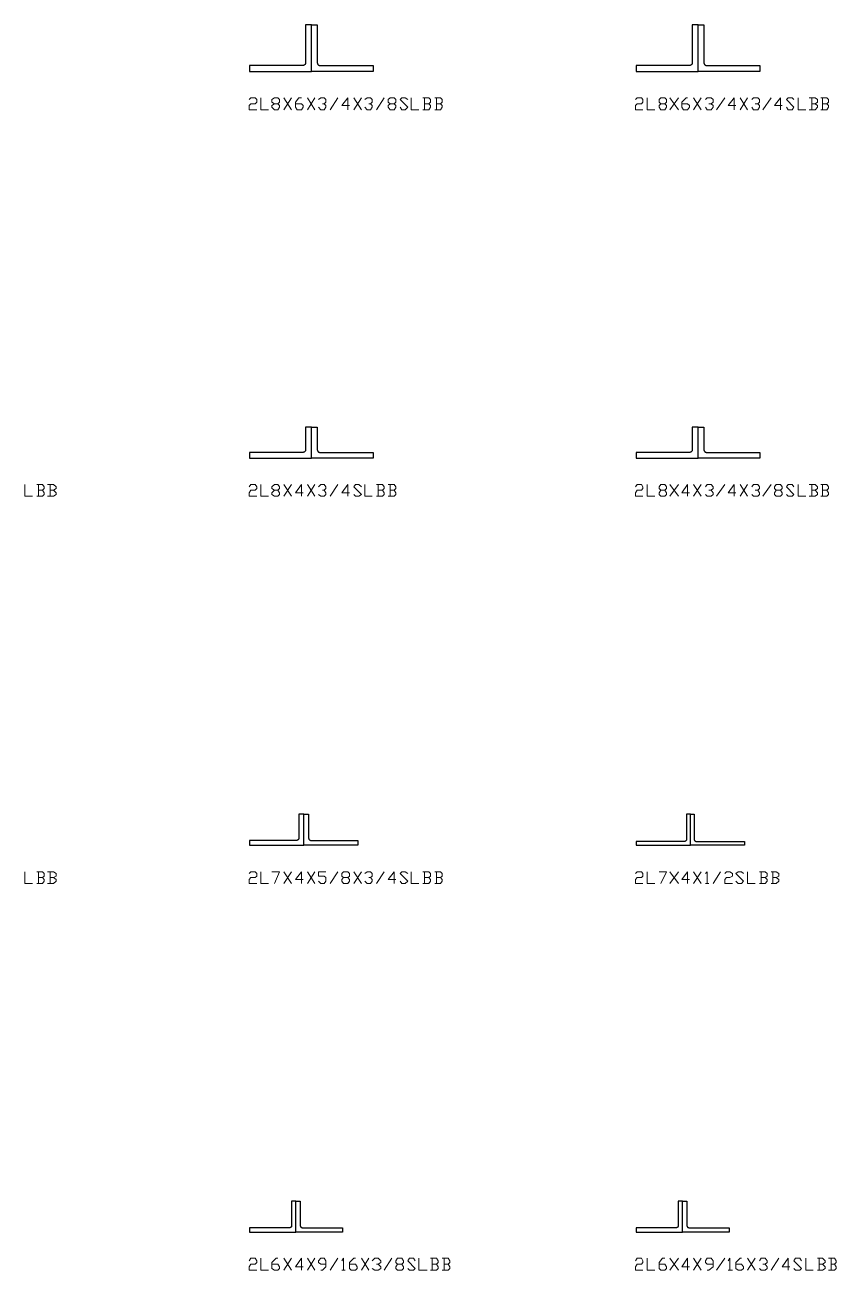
# Model space of a CAD drawing. Header units: inches. Extents: x 0 to 985, y -1555 to 12.
# Drawn here: x 870.9 to 975.8, y -1154.9 to -994 of the extents above; entities that cross this region are included whole.
import ezdxf

# ---------------------------------------------------------------- set-up
doc = ezdxf.new("R2010")
doc.units = ezdxf.units.IN
doc.header["$MEASUREMENT"] = 0
doc.layers.add('AISC_STEEL', color=7, linetype='Continuous')

msp = doc.modelspace()

# ---------------------------------------------------------------- linework, layer by layer
at = {"color": 3, "lineweight": 0}
for points in [[(899.95, -1003.65), (900.17, -1003.43), (900.71, -1003.43), (900.93, -1003.65), (900.93, -1003.98), (900.71, -1004.19), (900.17, -1004.19), (899.95, -1004.41), (899.95, -1004.96), (900.93, -1004.96)], [(901.47, -1003.43), (901.47, -1004.96), (902.46, -1004.96)], [(903.66, -1004.19), (903.87, -1004.41), (903.87, -1004.63), (903.66, -1004.96), (903.22, -1004.96), (902.89, -1004.63), (902.89, -1004.41), (903.22, -1004.19), (903.66, -1004.19), (903.87, -1003.98), (903.87, -1003.65), (903.66, -1003.43), (903.22, -1003.43), (902.89, -1003.65), (902.89, -1003.98), (903.22, -1004.19)], [(904.42, -1004.96), (905.4, -1003.43)], [(904.42, -1003.43), (905.4, -1004.96)], [(905.95, -1004.19), (906.71, -1004.19), (906.93, -1004.41), (906.93, -1004.63), (906.71, -1004.96), (906.16, -1004.96), (905.95, -1004.63), (905.95, -1003.98), (906.38, -1003.43), (906.71, -1003.43)], [(907.47, -1004.96), (908.45, -1003.43)], [(907.47, -1003.43), (908.45, -1004.96)], [(908.89, -1003.65), (909.22, -1003.43), (909.65, -1003.43), (909.87, -1003.65), (909.87, -1003.98), (909.65, -1004.19), (909.44, -1004.19)], [(910.42, -1004.96), (911.4, -1003.43)], [(912.92, -1004.41), (911.94, -1004.41), (912.71, -1003.43), (912.71, -1004.96)], [(913.47, -1004.96), (914.45, -1003.43)], [(913.47, -1003.43), (914.45, -1004.96)], [(914.89, -1003.65), (915.22, -1003.43), (915.65, -1003.43), (915.87, -1003.65), (915.87, -1003.98), (915.65, -1004.19), (915.43, -1004.19)], [(916.41, -1004.96), (917.4, -1003.43)], [(918.7, -1004.19), (918.92, -1004.41), (918.92, -1004.63), (918.7, -1004.96), (918.16, -1004.96), (917.94, -1004.63), (917.94, -1004.41), (918.16, -1004.19), (918.7, -1004.19), (918.92, -1003.98), (918.92, -1003.65), (918.7, -1003.43), (918.16, -1003.43), (917.94, -1003.65), (917.94, -1003.98), (918.16, -1004.19)], [(919.47, -1004.63), (919.69, -1004.96), (920.12, -1004.96), (920.45, -1004.63), (919.47, -1003.65), (919.69, -1003.43), (920.12, -1003.43), (920.45, -1003.65)], [(920.89, -1003.43), (920.89, -1004.96), (921.87, -1004.96)], [(923.18, -1004.19), (923.39, -1003.98), (923.39, -1003.65), (923.18, -1003.43), (922.41, -1003.43)], [(922.63, -1003.43), (922.63, -1004.96)], [(924.7, -1004.19), (924.92, -1003.98), (924.92, -1003.65), (924.7, -1003.43), (923.94, -1003.43)], [(924.16, -1003.43), (924.16, -1004.96)], [(949.89, -1003.65), (950.11, -1003.43), (950.66, -1003.43), (950.87, -1003.65), (950.87, -1003.98), (950.66, -1004.19), (950.11, -1004.19), (949.89, -1004.41), (949.89, -1004.96), (950.87, -1004.96)], [(951.42, -1003.43), (951.42, -1004.96), (952.4, -1004.96)], [(953.71, -1004.19), (953.93, -1004.41), (953.93, -1004.63), (953.71, -1004.96), (953.16, -1004.96), (952.95, -1004.63), (952.95, -1004.41), (953.16, -1004.19), (953.71, -1004.19), (953.93, -1003.98), (953.93, -1003.65), (953.71, -1003.43), (953.16, -1003.43), (952.95, -1003.65), (952.95, -1003.98), (953.16, -1004.19)], [(954.36, -1004.96), (955.45, -1003.43)], [(954.36, -1003.43), (955.45, -1004.96)], [(955.89, -1004.19), (956.65, -1004.19), (956.87, -1004.41), (956.87, -1004.63), (956.65, -1004.96), (956.11, -1004.96), (955.89, -1004.63), (955.89, -1003.98), (956.44, -1003.43), (956.65, -1003.43)], [(957.42, -1004.96), (958.4, -1003.43)], [(957.42, -1003.43), (958.4, -1004.96)], [(958.94, -1003.65), (959.16, -1003.43), (959.71, -1003.43), (959.93, -1003.65), (959.93, -1003.98), (959.71, -1004.19), (959.38, -1004.19)], [(960.36, -1004.96), (961.45, -1003.43)], [(962.87, -1004.41), (961.89, -1004.41), (962.65, -1003.43), (962.65, -1004.96)], [(963.42, -1004.96), (964.4, -1003.43)], [(963.42, -1003.43), (964.4, -1004.96)], [(964.94, -1003.65), (965.16, -1003.43), (965.71, -1003.43), (965.92, -1003.65), (965.92, -1003.98), (965.71, -1004.19), (965.38, -1004.19)], [(966.36, -1004.96), (967.45, -1003.43)], [(968.87, -1004.41), (967.89, -1004.41), (968.65, -1003.43), (968.65, -1004.96)], [(969.41, -1004.63), (969.63, -1004.96), (970.18, -1004.96), (970.4, -1004.63), (969.41, -1003.65), (969.63, -1003.43), (970.18, -1003.43), (970.4, -1003.65)], [(970.94, -1003.43), (970.94, -1004.96), (971.92, -1004.96)], [(973.12, -1004.19), (973.45, -1003.98), (973.45, -1003.65), (973.12, -1003.43), (972.36, -1003.43)], [(972.69, -1003.43), (972.69, -1004.96)], [(974.65, -1004.19), (974.87, -1003.98), (974.87, -1003.65), (974.65, -1003.43), (973.88, -1003.43)], [(974.1, -1003.43), (974.1, -1004.96)], [(909.65, -1004.19), (909.87, -1004.41), (909.87, -1004.63), (909.65, -1004.96), (909.22, -1004.96), (908.89, -1004.63)], [(915.65, -1004.19), (915.87, -1004.41), (915.87, -1004.63), (915.65, -1004.96), (915.22, -1004.96), (914.89, -1004.63)], [(922.41, -1004.96), (923.18, -1004.96), (923.39, -1004.63), (923.39, -1004.41), (923.18, -1004.19), (922.63, -1004.19)], [(923.94, -1004.96), (924.7, -1004.96), (924.92, -1004.63), (924.92, -1004.41), (924.7, -1004.19), (924.16, -1004.19)], [(959.71, -1004.19), (959.93, -1004.41), (959.93, -1004.63), (959.71, -1004.96), (959.16, -1004.96), (958.94, -1004.63)], [(965.71, -1004.19), (965.92, -1004.41), (965.92, -1004.63), (965.71, -1004.96), (965.16, -1004.96), (964.94, -1004.63)], [(972.36, -1004.96), (973.12, -1004.96), (973.45, -1004.63), (973.45, -1004.41), (973.12, -1004.19), (972.69, -1004.19)], [(973.88, -1004.96), (974.65, -1004.96), (974.87, -1004.63), (974.87, -1004.41), (974.65, -1004.19), (974.1, -1004.19)], [(870.94, -1053.38), (870.94, -1054.9), (871.92, -1054.9)], [(873.23, -1054.14), (873.45, -1053.92), (873.45, -1053.7), (873.23, -1053.38), (872.47, -1053.38)], [(872.68, -1053.38), (872.68, -1054.9)], [(874.65, -1054.14), (874.98, -1053.92), (874.98, -1053.7), (874.65, -1053.38), (873.88, -1053.38)], [(874.21, -1053.38), (874.21, -1054.9)], [(899.95, -1053.7), (900.17, -1053.38), (900.71, -1053.38), (900.93, -1053.7), (900.93, -1053.92), (900.71, -1054.14), (900.17, -1054.14), (899.95, -1054.47), (899.95, -1054.9), (900.93, -1054.9)], [(901.47, -1053.38), (901.47, -1054.9), (902.46, -1054.9)], [(903.66, -1054.14), (903.87, -1054.47), (903.87, -1054.68), (903.66, -1054.9), (903.22, -1054.9), (902.89, -1054.68), (902.89, -1054.47), (903.22, -1054.14), (903.66, -1054.14), (903.87, -1053.92), (903.87, -1053.7), (903.66, -1053.38), (903.22, -1053.38), (902.89, -1053.7), (902.89, -1053.92), (903.22, -1054.14)], [(904.42, -1054.9), (905.4, -1053.38)], [(904.42, -1053.38), (905.4, -1054.9)], [(906.93, -1054.47), (905.95, -1054.47), (906.71, -1053.38), (906.71, -1054.9)], [(907.47, -1054.9), (908.45, -1053.38)], [(907.47, -1053.38), (908.45, -1054.9)], [(908.89, -1053.7), (909.22, -1053.38), (909.65, -1053.38), (909.87, -1053.7), (909.87, -1053.92), (909.65, -1054.14), (909.44, -1054.14)], [(910.42, -1054.9), (911.4, -1053.38)], [(912.92, -1054.47), (911.94, -1054.47), (912.71, -1053.38), (912.71, -1054.9)], [(913.47, -1054.68), (913.69, -1054.9), (914.12, -1054.9), (914.45, -1054.68), (913.47, -1053.7), (913.69, -1053.38), (914.12, -1053.38), (914.45, -1053.7)], [(914.89, -1053.38), (914.89, -1054.9), (915.87, -1054.9)], [(917.18, -1054.14), (917.4, -1053.92), (917.4, -1053.7), (917.18, -1053.38), (916.41, -1053.38)], [(916.63, -1053.38), (916.63, -1054.9)], [(918.7, -1054.14), (918.92, -1053.92), (918.92, -1053.7), (918.7, -1053.38), (917.94, -1053.38)], [(918.16, -1053.38), (918.16, -1054.9)], [(949.89, -1053.7), (950.11, -1053.38), (950.66, -1053.38), (950.87, -1053.7), (950.87, -1053.92), (950.66, -1054.14), (950.11, -1054.14), (949.89, -1054.47), (949.89, -1054.9), (950.87, -1054.9)], [(951.42, -1053.38), (951.42, -1054.9), (952.4, -1054.9)], [(953.71, -1054.14), (953.93, -1054.47), (953.93, -1054.68), (953.71, -1054.9), (953.16, -1054.9), (952.95, -1054.68), (952.95, -1054.47), (953.16, -1054.14), (953.71, -1054.14), (953.93, -1053.92), (953.93, -1053.7), (953.71, -1053.38), (953.16, -1053.38), (952.95, -1053.7), (952.95, -1053.92), (953.16, -1054.14)], [(954.36, -1054.9), (955.45, -1053.38)], [(954.36, -1053.38), (955.45, -1054.9)], [(956.87, -1054.47), (955.89, -1054.47), (956.65, -1053.38), (956.65, -1054.9)], [(957.42, -1054.9), (958.4, -1053.38)], [(957.42, -1053.38), (958.4, -1054.9)], [(958.94, -1053.7), (959.16, -1053.38), (959.71, -1053.38), (959.93, -1053.7), (959.93, -1053.92), (959.71, -1054.14), (959.38, -1054.14)], [(960.36, -1054.9), (961.45, -1053.38)], [(962.87, -1054.47), (961.89, -1054.47), (962.65, -1053.38), (962.65, -1054.9)], [(963.42, -1054.9), (964.4, -1053.38)], [(963.42, -1053.38), (964.4, -1054.9)], [(964.94, -1053.7), (965.16, -1053.38), (965.71, -1053.38), (965.92, -1053.7), (965.92, -1053.92), (965.71, -1054.14), (965.38, -1054.14)], [(966.36, -1054.9), (967.45, -1053.38)], [(968.65, -1054.14), (968.87, -1054.47), (968.87, -1054.68), (968.65, -1054.9), (968.1, -1054.9), (967.89, -1054.68), (967.89, -1054.47), (968.1, -1054.14), (968.65, -1054.14), (968.87, -1053.92), (968.87, -1053.7), (968.65, -1053.38), (968.1, -1053.38), (967.89, -1053.7), (967.89, -1053.92), (968.1, -1054.14)], [(969.41, -1054.68), (969.63, -1054.9), (970.18, -1054.9), (970.4, -1054.68), (969.41, -1053.7), (969.63, -1053.38), (970.18, -1053.38), (970.4, -1053.7)], [(970.94, -1053.38), (970.94, -1054.9), (971.92, -1054.9)], [(973.12, -1054.14), (973.45, -1053.92), (973.45, -1053.7), (973.12, -1053.38), (972.36, -1053.38)], [(972.69, -1053.38), (972.69, -1054.9)], [(974.65, -1054.14), (974.87, -1053.92), (974.87, -1053.7), (974.65, -1053.38), (973.88, -1053.38)], [(974.1, -1053.38), (974.1, -1054.9)], [(872.47, -1054.9), (873.23, -1054.9), (873.45, -1054.68), (873.45, -1054.47), (873.23, -1054.14), (872.68, -1054.14)], [(873.88, -1054.9), (874.65, -1054.9), (874.98, -1054.68), (874.98, -1054.47), (874.65, -1054.14), (874.21, -1054.14)], [(909.65, -1054.14), (909.87, -1054.47), (909.87, -1054.68), (909.65, -1054.9), (909.22, -1054.9), (908.89, -1054.68)], [(916.41, -1054.9), (917.18, -1054.9), (917.4, -1054.68), (917.4, -1054.47), (917.18, -1054.14), (916.63, -1054.14)], [(917.94, -1054.9), (918.7, -1054.9), (918.92, -1054.68), (918.92, -1054.47), (918.7, -1054.14), (918.16, -1054.14)], [(959.71, -1054.14), (959.93, -1054.47), (959.93, -1054.68), (959.71, -1054.9), (959.16, -1054.9), (958.94, -1054.68)], [(965.71, -1054.14), (965.92, -1054.47), (965.92, -1054.68), (965.71, -1054.9), (965.16, -1054.9), (964.94, -1054.68)], [(972.36, -1054.9), (973.12, -1054.9), (973.45, -1054.68), (973.45, -1054.47), (973.12, -1054.14), (972.69, -1054.14)], [(973.88, -1054.9), (974.65, -1054.9), (974.87, -1054.68), (974.87, -1054.47), (974.65, -1054.14), (974.1, -1054.14)], [(870.94, -1103.43), (870.94, -1104.96), (871.92, -1104.96)], [(873.23, -1104.19), (873.45, -1103.98), (873.45, -1103.65), (873.23, -1103.43), (872.47, -1103.43)], [(872.68, -1103.43), (872.68, -1104.96)], [(874.65, -1104.19), (874.98, -1103.98), (874.98, -1103.65), (874.65, -1103.43), (873.88, -1103.43)], [(874.21, -1103.43), (874.21, -1104.96)], [(899.95, -1103.65), (900.17, -1103.43), (900.71, -1103.43), (900.93, -1103.65), (900.93, -1103.98), (900.71, -1104.19), (900.17, -1104.19), (899.95, -1104.41), (899.95, -1104.96), (900.93, -1104.96)], [(901.47, -1103.43), (901.47, -1104.96), (902.46, -1104.96)], [(902.89, -1103.43), (903.87, -1103.43), (903.22, -1104.96)], [(904.42, -1104.96), (905.4, -1103.43)], [(904.42, -1103.43), (905.4, -1104.96)], [(906.93, -1104.41), (905.95, -1104.41), (906.71, -1103.43), (906.71, -1104.96)], [(907.47, -1104.96), (908.45, -1103.43)], [(907.47, -1103.43), (908.45, -1104.96)], [(908.89, -1104.63), (909.22, -1104.96), (909.65, -1104.96), (909.87, -1104.63), (909.87, -1104.19), (909.65, -1103.98), (908.89, -1103.98), (908.89, -1103.43), (909.87, -1103.43)], [(910.42, -1104.96), (911.4, -1103.43)], [(912.71, -1104.19), (912.92, -1104.41), (912.92, -1104.63), (912.71, -1104.96), (912.16, -1104.96), (911.94, -1104.63), (911.94, -1104.41), (912.16, -1104.19), (912.71, -1104.19), (912.92, -1103.98), (912.92, -1103.65), (912.71, -1103.43), (912.16, -1103.43), (911.94, -1103.65), (911.94, -1103.98), (912.16, -1104.19)], [(913.47, -1104.96), (914.45, -1103.43)], [(913.47, -1103.43), (914.45, -1104.96)], [(914.89, -1103.65), (915.22, -1103.43), (915.65, -1103.43), (915.87, -1103.65), (915.87, -1103.98), (915.65, -1104.19), (915.43, -1104.19)], [(916.41, -1104.96), (917.4, -1103.43)], [(918.92, -1104.41), (917.94, -1104.41), (918.7, -1103.43), (918.7, -1104.96)], [(919.47, -1104.63), (919.69, -1104.96), (920.12, -1104.96), (920.45, -1104.63), (919.47, -1103.65), (919.69, -1103.43), (920.12, -1103.43), (920.45, -1103.65)], [(920.89, -1103.43), (920.89, -1104.96), (921.87, -1104.96)], [(923.18, -1104.19), (923.39, -1103.98), (923.39, -1103.65), (923.18, -1103.43), (922.41, -1103.43)], [(922.63, -1103.43), (922.63, -1104.96)], [(924.7, -1104.19), (924.92, -1103.98), (924.92, -1103.65), (924.7, -1103.43), (923.94, -1103.43)], [(924.16, -1103.43), (924.16, -1104.96)], [(949.89, -1103.65), (950.11, -1103.43), (950.66, -1103.43), (950.87, -1103.65), (950.87, -1103.98), (950.66, -1104.19), (950.11, -1104.19), (949.89, -1104.41), (949.89, -1104.96), (950.87, -1104.96)], [(951.42, -1103.43), (951.42, -1104.96), (952.4, -1104.96)], [(952.95, -1103.43), (953.93, -1103.43), (953.16, -1104.96)], [(954.36, -1104.96), (955.45, -1103.43)], [(954.36, -1103.43), (955.45, -1104.96)], [(956.87, -1104.41), (955.89, -1104.41), (956.65, -1103.43), (956.65, -1104.96)], [(957.42, -1104.96), (958.4, -1103.43)], [(957.42, -1103.43), (958.4, -1104.96)], [(958.94, -1103.65), (959.16, -1103.43), (959.16, -1104.96)], [(959.93, -1104.96), (960.91, -1103.43)], [(961.45, -1103.65), (961.67, -1103.43), (962.11, -1103.43), (962.43, -1103.65), (962.43, -1103.98), (962.11, -1104.19), (961.67, -1104.19), (961.45, -1104.41), (961.45, -1104.96), (962.43, -1104.96)], [(962.87, -1104.63), (963.2, -1104.96), (963.63, -1104.96), (963.85, -1104.63), (962.87, -1103.65), (963.2, -1103.43), (963.63, -1103.43), (963.85, -1103.65)], [(964.4, -1103.43), (964.4, -1104.96), (965.38, -1104.96)], [(966.69, -1104.19), (966.91, -1103.98), (966.91, -1103.65), (966.69, -1103.43), (965.92, -1103.43)], [(966.14, -1103.43), (966.14, -1104.96)], [(968.1, -1104.19), (968.43, -1103.98), (968.43, -1103.65), (968.1, -1103.43), (967.45, -1103.43)], [(967.67, -1103.43), (967.67, -1104.96)], [(872.47, -1104.96), (873.23, -1104.96), (873.45, -1104.63), (873.45, -1104.41), (873.23, -1104.19), (872.68, -1104.19)], [(873.88, -1104.96), (874.65, -1104.96), (874.98, -1104.63), (874.98, -1104.41), (874.65, -1104.19), (874.21, -1104.19)], [(915.65, -1104.19), (915.87, -1104.41), (915.87, -1104.63), (915.65, -1104.96), (915.22, -1104.96), (914.89, -1104.63)], [(922.41, -1104.96), (923.18, -1104.96), (923.39, -1104.63), (923.39, -1104.41), (923.18, -1104.19), (922.63, -1104.19)], [(923.94, -1104.96), (924.7, -1104.96), (924.92, -1104.63), (924.92, -1104.41), (924.7, -1104.19), (924.16, -1104.19)], [(958.94, -1104.96), (959.38, -1104.96)], [(965.92, -1104.96), (966.69, -1104.96), (966.91, -1104.63), (966.91, -1104.41), (966.69, -1104.19), (966.14, -1104.19)], [(967.45, -1104.96), (968.1, -1104.96), (968.43, -1104.63), (968.43, -1104.41), (968.1, -1104.19), (967.67, -1104.19)], [(899.95, -1153.7), (900.17, -1153.38), (900.71, -1153.38), (900.93, -1153.7), (900.93, -1153.92), (900.71, -1154.14), (900.17, -1154.14), (899.95, -1154.47), (899.95, -1154.9), (900.93, -1154.9)], [(901.47, -1153.38), (901.47, -1154.9), (902.46, -1154.9)], [(902.89, -1154.14), (903.66, -1154.14), (903.87, -1154.47), (903.87, -1154.68), (903.66, -1154.9), (903.22, -1154.9), (902.89, -1154.68), (902.89, -1153.92), (903.44, -1153.38), (903.66, -1153.38)], [(904.42, -1154.9), (905.4, -1153.38)], [(904.42, -1153.38), (905.4, -1154.9)], [(906.93, -1154.47), (905.95, -1154.47), (906.71, -1153.38), (906.71, -1154.9)], [(907.47, -1154.9), (908.45, -1153.38)], [(907.47, -1153.38), (908.45, -1154.9)], [(909.22, -1154.9), (909.44, -1154.9), (909.87, -1154.47), (909.87, -1153.7), (909.65, -1153.38), (909.22, -1153.38), (908.89, -1153.7), (908.89, -1153.92), (909.22, -1154.14), (909.87, -1154.14)], [(910.42, -1154.9), (911.4, -1153.38)], [(911.94, -1153.7), (912.16, -1153.38), (912.16, -1154.9)], [(912.92, -1154.14), (913.69, -1154.14), (913.91, -1154.47), (913.91, -1154.68), (913.69, -1154.9), (913.14, -1154.9), (912.92, -1154.68), (912.92, -1153.92), (913.47, -1153.38), (913.69, -1153.38)], [(914.45, -1154.9), (915.43, -1153.38)], [(914.45, -1153.38), (915.43, -1154.9)], [(915.87, -1153.7), (916.2, -1153.38), (916.63, -1153.38), (916.96, -1153.7), (916.96, -1153.92), (916.63, -1154.14), (916.41, -1154.14)], [(917.4, -1154.9), (918.38, -1153.38)], [(919.69, -1154.14), (919.9, -1154.47), (919.9, -1154.68), (919.69, -1154.9), (919.14, -1154.9), (918.92, -1154.68), (918.92, -1154.47), (919.14, -1154.14), (919.69, -1154.14), (919.9, -1153.92), (919.9, -1153.7), (919.69, -1153.38), (919.14, -1153.38), (918.92, -1153.7), (918.92, -1153.92), (919.14, -1154.14)], [(920.45, -1154.68), (920.67, -1154.9), (921.21, -1154.9), (921.43, -1154.68), (920.45, -1153.7), (920.67, -1153.38), (921.21, -1153.38), (921.43, -1153.7)], [(921.87, -1153.38), (921.87, -1154.9), (922.96, -1154.9)], [(924.16, -1154.14), (924.38, -1153.92), (924.38, -1153.7), (924.16, -1153.38), (923.39, -1153.38)], [(923.61, -1153.38), (923.61, -1154.9)], [(925.68, -1154.14), (925.9, -1153.92), (925.9, -1153.7), (925.68, -1153.38), (924.92, -1153.38)], [(925.14, -1153.38), (925.14, -1154.9)], [(949.89, -1153.7), (950.11, -1153.38), (950.66, -1153.38), (950.87, -1153.7), (950.87, -1153.92), (950.66, -1154.14), (950.11, -1154.14), (949.89, -1154.47), (949.89, -1154.9), (950.87, -1154.9)], [(951.42, -1153.38), (951.42, -1154.9), (952.4, -1154.9)], [(952.95, -1154.14), (953.71, -1154.14), (953.93, -1154.47), (953.93, -1154.68), (953.71, -1154.9), (953.16, -1154.9), (952.95, -1154.68), (952.95, -1153.92), (953.38, -1153.38), (953.71, -1153.38)], [(954.36, -1154.9), (955.45, -1153.38)], [(954.36, -1153.38), (955.45, -1154.9)], [(956.87, -1154.47), (955.89, -1154.47), (956.65, -1153.38), (956.65, -1154.9)], [(957.42, -1154.9), (958.4, -1153.38)], [(957.42, -1153.38), (958.4, -1154.9)], [(959.16, -1154.9), (959.38, -1154.9), (959.93, -1154.47), (959.93, -1153.7), (959.71, -1153.38), (959.16, -1153.38), (958.94, -1153.7), (958.94, -1153.92), (959.16, -1154.14), (959.93, -1154.14)], [(960.36, -1154.9), (961.45, -1153.38)], [(961.89, -1153.7), (962.11, -1153.38), (962.11, -1154.9)], [(962.87, -1154.14), (963.63, -1154.14), (963.85, -1154.47), (963.85, -1154.68), (963.63, -1154.9), (963.2, -1154.9), (962.87, -1154.68), (962.87, -1153.92), (963.42, -1153.38), (963.63, -1153.38)], [(964.4, -1154.9), (965.38, -1153.38)], [(964.4, -1153.38), (965.38, -1154.9)], [(965.92, -1153.7), (966.14, -1153.38), (966.69, -1153.38), (966.91, -1153.7), (966.91, -1153.92), (966.69, -1154.14), (966.36, -1154.14)], [(967.45, -1154.9), (968.43, -1153.38)], [(969.85, -1154.47), (968.87, -1154.47), (969.63, -1153.38), (969.63, -1154.9)], [(970.4, -1154.68), (970.61, -1154.9), (971.16, -1154.9), (971.38, -1154.68), (970.4, -1153.7), (970.61, -1153.38), (971.16, -1153.38), (971.38, -1153.7)], [(971.92, -1153.38), (971.92, -1154.9), (972.9, -1154.9)], [(974.1, -1154.14), (974.43, -1153.92), (974.43, -1153.7), (974.1, -1153.38), (973.45, -1153.38)], [(973.67, -1153.38), (973.67, -1154.9)], [(975.63, -1154.14), (975.85, -1153.92), (975.85, -1153.7), (975.63, -1153.38), (974.87, -1153.38)], [(975.19, -1153.38), (975.19, -1154.9)], [(911.94, -1154.9), (912.38, -1154.9)], [(916.63, -1154.14), (916.96, -1154.47), (916.96, -1154.68), (916.63, -1154.9), (916.2, -1154.9), (915.87, -1154.68)], [(923.39, -1154.9), (924.16, -1154.9), (924.38, -1154.68), (924.38, -1154.47), (924.16, -1154.14), (923.61, -1154.14)], [(924.92, -1154.9), (925.68, -1154.9), (925.9, -1154.68), (925.9, -1154.47), (925.68, -1154.14), (925.14, -1154.14)], [(961.89, -1154.9), (962.43, -1154.9)], [(966.69, -1154.14), (966.91, -1154.47), (966.91, -1154.68), (966.69, -1154.9), (966.14, -1154.9), (965.92, -1154.68)], [(973.45, -1154.9), (974.1, -1154.9), (974.43, -1154.68), (974.43, -1154.47), (974.1, -1154.14), (973.67, -1154.14)], [(974.87, -1154.9), (975.63, -1154.9), (975.85, -1154.68), (975.85, -1154.47), (975.63, -1154.14), (975.19, -1154.14)]]:
    msp.add_lwpolyline(points, dxfattribs=at)
at = {"layer": 'AISC_STEEL'}
for points in [[(900, -1000), (908, -1000), (908, -994), (907.25, -994), (907.25, -998.87), (907.25, -998.9), (907.25, -998.93), (907.24, -998.96), (907.23, -998.99), (907.22, -999.02), (907.21, -999.05), (907.19, -999.07), (907.18, -999.1), (907.16, -999.12), (907.14, -999.14), (907.12, -999.16), (907.1, -999.18), (907.07, -999.19), (907.05, -999.21), (907.02, -999.22), (906.99, -999.23), (906.96, -999.24), (906.93, -999.25), (906.9, -999.25), (906.87, -999.25), (900, -999.25)], [(916, -1000), (908, -1000), (908, -994), (908.75, -994), (908.75, -998.87), (908.75, -998.9), (908.75, -998.93), (908.76, -998.96), (908.77, -998.99), (908.78, -999.02), (908.79, -999.05), (908.81, -999.07), (908.82, -999.1), (908.84, -999.12), (908.86, -999.14), (908.88, -999.16), (908.9, -999.18), (908.93, -999.19), (908.95, -999.21), (908.98, -999.22), (909.01, -999.23), (909.04, -999.24), (909.07, -999.25), (909.1, -999.25), (909.12, -999.25), (916, -999.25)], [(950, -1000), (958, -1000), (958, -994), (957.25, -994), (957.25, -998.87), (957.25, -998.9), (957.25, -998.93), (957.24, -998.96), (957.23, -998.99), (957.22, -999.02), (957.21, -999.05), (957.19, -999.07), (957.18, -999.1), (957.16, -999.12), (957.14, -999.14), (957.12, -999.16), (957.1, -999.18), (957.07, -999.19), (957.05, -999.21), (957.02, -999.22), (956.99, -999.23), (956.96, -999.24), (956.93, -999.25), (956.9, -999.25), (956.87, -999.25), (950, -999.25)], [(966, -1000), (958, -1000), (958, -994), (958.75, -994), (958.75, -998.87), (958.75, -998.9), (958.75, -998.93), (958.76, -998.96), (958.77, -998.99), (958.78, -999.02), (958.79, -999.05), (958.81, -999.07), (958.82, -999.1), (958.84, -999.12), (958.86, -999.14), (958.88, -999.16), (958.9, -999.18), (958.93, -999.19), (958.95, -999.21), (958.98, -999.22), (959.01, -999.23), (959.04, -999.24), (959.07, -999.25), (959.1, -999.25), (959.12, -999.25), (966, -999.25)], [(900, -1050), (908, -1050), (908, -1046), (907.25, -1046), (907.25, -1048.88), (907.25, -1048.9), (907.25, -1048.93), (907.24, -1048.96), (907.23, -1048.99), (907.22, -1049.02), (907.21, -1049.05), (907.19, -1049.07), (907.18, -1049.1), (907.16, -1049.12), (907.14, -1049.14), (907.12, -1049.16), (907.1, -1049.18), (907.07, -1049.19), (907.05, -1049.21), (907.02, -1049.22), (906.99, -1049.23), (906.96, -1049.24), (906.93, -1049.25), (906.9, -1049.25), (906.87, -1049.25), (900, -1049.25)], [(916, -1050), (908, -1050), (908, -1046), (908.75, -1046), (908.75, -1048.88), (908.75, -1048.9), (908.75, -1048.93), (908.76, -1048.96), (908.77, -1048.99), (908.78, -1049.02), (908.79, -1049.05), (908.81, -1049.07), (908.82, -1049.1), (908.84, -1049.12), (908.86, -1049.14), (908.88, -1049.16), (908.9, -1049.18), (908.93, -1049.19), (908.95, -1049.21), (908.98, -1049.22), (909.01, -1049.23), (909.04, -1049.24), (909.07, -1049.25), (909.1, -1049.25), (909.12, -1049.25), (916, -1049.25)], [(950, -1050), (958, -1050), (958, -1046), (957.25, -1046), (957.25, -1048.88), (957.25, -1048.9), (957.25, -1048.93), (957.24, -1048.96), (957.23, -1048.99), (957.22, -1049.02), (957.21, -1049.05), (957.19, -1049.07), (957.18, -1049.1), (957.16, -1049.12), (957.14, -1049.14), (957.12, -1049.16), (957.1, -1049.18), (957.07, -1049.19), (957.05, -1049.21), (957.02, -1049.22), (956.99, -1049.23), (956.96, -1049.24), (956.93, -1049.25), (956.9, -1049.25), (956.87, -1049.25), (950, -1049.25)], [(966, -1050), (958, -1050), (958, -1046), (958.75, -1046), (958.75, -1048.88), (958.75, -1048.9), (958.75, -1048.93), (958.76, -1048.96), (958.77, -1048.99), (958.78, -1049.02), (958.79, -1049.05), (958.81, -1049.07), (958.82, -1049.1), (958.84, -1049.12), (958.86, -1049.14), (958.88, -1049.16), (958.9, -1049.18), (958.93, -1049.19), (958.95, -1049.21), (958.98, -1049.22), (959.01, -1049.23), (959.04, -1049.24), (959.07, -1049.25), (959.1, -1049.25), (959.12, -1049.25), (966, -1049.25)], [(900, -1100), (907, -1100), (907, -1096), (906.38, -1096), (906.38, -1099.06), (906.37, -1099.09), (906.37, -1099.12), (906.36, -1099.15), (906.35, -1099.18), (906.34, -1099.2), (906.33, -1099.23), (906.31, -1099.25), (906.29, -1099.27), (906.27, -1099.29), (906.25, -1099.31), (906.23, -1099.33), (906.2, -1099.34), (906.18, -1099.35), (906.15, -1099.36), (906.12, -1099.37), (906.09, -1099.37), (906.06, -1099.38), (900, -1099.38)], [(914, -1100), (907, -1100), (907, -1096), (907.62, -1096), (907.62, -1099.06), (907.63, -1099.09), (907.63, -1099.12), (907.64, -1099.15), (907.65, -1099.18), (907.66, -1099.2), (907.67, -1099.23), (907.69, -1099.25), (907.71, -1099.27), (907.73, -1099.29), (907.75, -1099.31), (907.77, -1099.33), (907.8, -1099.34), (907.82, -1099.35), (907.85, -1099.36), (907.88, -1099.37), (907.91, -1099.37), (907.94, -1099.38), (914, -1099.38)], [(950, -1100), (957, -1100), (957, -1096), (956.5, -1096), (956.5, -1099.25), (956.5, -1099.28), (956.49, -1099.31), (956.49, -1099.33), (956.48, -1099.36), (956.46, -1099.38), (956.45, -1099.41), (956.43, -1099.43), (956.41, -1099.45), (956.38, -1099.46), (956.36, -1099.48), (956.33, -1099.49), (956.31, -1099.49), (956.28, -1099.5), (956.25, -1099.5), (950, -1099.5)], [(964, -1100), (957, -1100), (957, -1096), (957.5, -1096), (957.5, -1099.25), (957.5, -1099.28), (957.51, -1099.31), (957.51, -1099.33), (957.52, -1099.36), (957.54, -1099.38), (957.55, -1099.41), (957.57, -1099.43), (957.59, -1099.45), (957.62, -1099.46), (957.64, -1099.48), (957.67, -1099.49), (957.69, -1099.49), (957.72, -1099.5), (957.75, -1099.5), (964, -1099.5)], [(900, -1150), (906, -1150), (906, -1146), (905.44, -1146), (905.44, -1149.16), (905.44, -1149.18), (905.43, -1149.21), (905.42, -1149.24), (905.41, -1149.27), (905.4, -1149.3), (905.38, -1149.32), (905.36, -1149.34), (905.34, -1149.36), (905.32, -1149.38), (905.3, -1149.4), (905.27, -1149.41), (905.24, -1149.42), (905.21, -1149.43), (905.18, -1149.44), (905.16, -1149.44), (900, -1149.44)], [(912, -1150), (906, -1150), (906, -1146), (906.56, -1146), (906.56, -1149.16), (906.56, -1149.18), (906.57, -1149.21), (906.58, -1149.24), (906.59, -1149.27), (906.6, -1149.3), (906.62, -1149.32), (906.64, -1149.34), (906.66, -1149.36), (906.68, -1149.38), (906.7, -1149.4), (906.73, -1149.41), (906.76, -1149.42), (906.79, -1149.43), (906.82, -1149.44), (906.84, -1149.44), (912, -1149.44)], [(950, -1150), (956, -1150), (956, -1146), (955.44, -1146), (955.44, -1149.16), (955.44, -1149.18), (955.43, -1149.21), (955.42, -1149.24), (955.41, -1149.27), (955.4, -1149.3), (955.38, -1149.32), (955.36, -1149.34), (955.34, -1149.36), (955.32, -1149.38), (955.3, -1149.4), (955.27, -1149.41), (955.24, -1149.42), (955.21, -1149.43), (955.18, -1149.44), (955.16, -1149.44), (950, -1149.44)], [(962, -1150), (956, -1150), (956, -1146), (956.56, -1146), (956.56, -1149.16), (956.56, -1149.18), (956.57, -1149.21), (956.58, -1149.24), (956.59, -1149.27), (956.6, -1149.3), (956.62, -1149.32), (956.64, -1149.34), (956.66, -1149.36), (956.68, -1149.38), (956.7, -1149.4), (956.73, -1149.41), (956.76, -1149.42), (956.79, -1149.43), (956.82, -1149.44), (956.84, -1149.44), (962, -1149.44)]]:
    msp.add_lwpolyline(points, close=True, dxfattribs=at)

doc.saveas('drawing.dxf')
